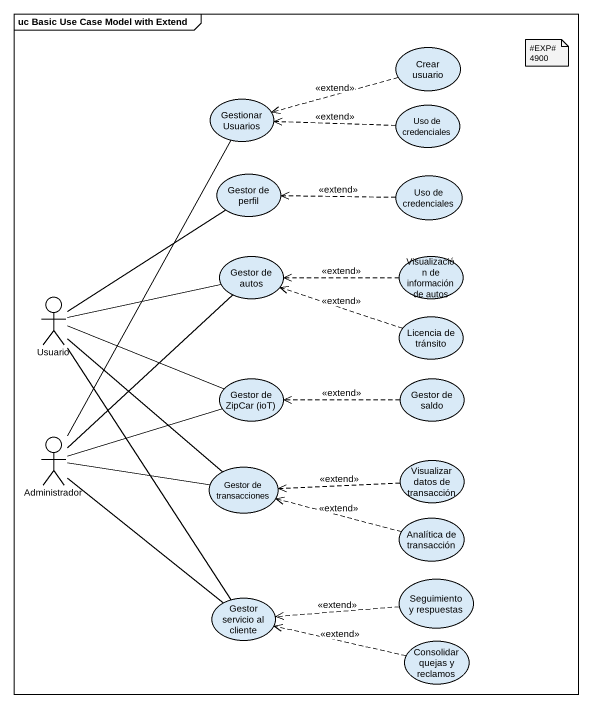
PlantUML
@startuml
mainframe uc Basic Use Case Model with Extend
usecase "Crear usuario" as Crear_usuario
usecase "Gestionar Usuarios" as Gestionar_Usuarios
usecase "Uso de credenciales" as Uso_de_credenciales
usecase "Gestor de perfil" as Gestor_de_perfil
usecase "Uso de credenciales" as Uso_de_credenciales_2
usecase "Gestor de autos" as Gestor_de_autos
usecase "Visualización de información de autos" as Visualización_de
actor Usuario
usecase "Licencia de tránsito" as Licencia_de_tránsito
usecase "Gestor de ZipCar (ioT)" as Gestor_de_ZipCar_ioT
usecase "Gestor de saldo" as Gestor_de_saldo
actor Administrador
usecase "Visualizar datos de transacción" as Visualizar_datos_de
usecase "Gestor de transacciones" as Gestor_de_transacciones
usecase "Analítica de transacción" as Analítica_de_transacción
usecase "Seguimiento y respuestas" as Seguimiento_y_respuestas
usecase "Gestor servicio al cliente" as Gestor_servicio_al_cliente
usecase "Consolidar quejas y reclamos" as Consolidar_quejas_y_reclamos
Crear_usuario .left.> Gestionar_Usuarios : <<extend>>
Uso_de_credenciales .left.> Gestionar_Usuarios : <<extend>>
Uso_de_credenciales_2 .left.> Gestor_de_perfil : <<extend>>
Visualización_de .left.> Gestor_de_autos : <<extend>>
Usuario -up- Gestor_de_perfil
Usuario -right- Gestor_de_autos
Usuario -right- Gestor_de_ZipCar_ioT
Usuario -- Gestor_de_transacciones
Usuario -- Gestor_servicio_al_cliente
Licencia_de_tránsito .left.> Gestor_de_autos : <<extend>>
Gestor_de_saldo .left.> Gestor_de_ZipCar_ioT : <<extend>>
Administrador -up- Gestionar_Usuarios
Administrador -up- Gestor_de_autos
Administrador -right- Gestor_de_ZipCar_ioT
Administrador -right- Gestor_de_transacciones
Administrador -- Gestor_servicio_al_cliente
Visualizar_datos_de .left.> Gestor_de_transacciones : <<extend>>
Analítica_de_transacción .left.> Gestor_de_transacciones : <<extend>>
Seguimiento_y_respuestas .left.> Gestor_servicio_al_cliente : <<extend>>
Consolidar_quejas_y_reclamos .left.> Gestor_servicio_al_cliente : <<extend>>
note as N1
  #EXP#4900
end note
@enduml
